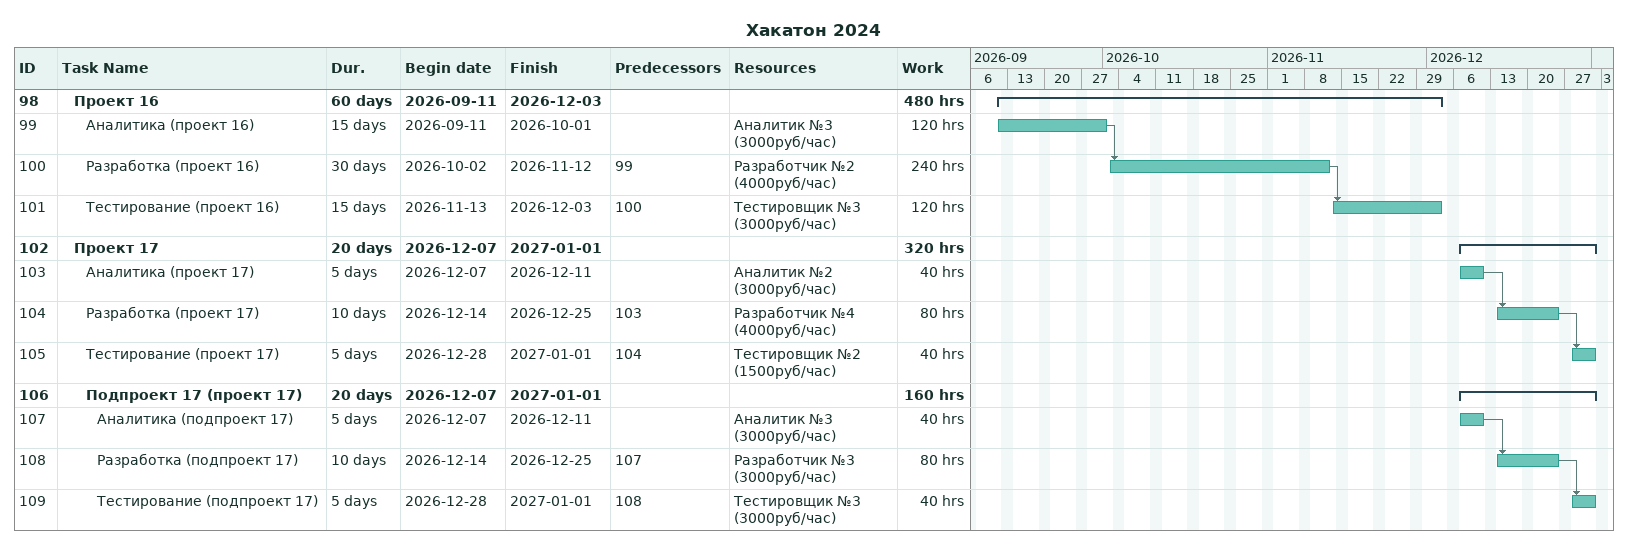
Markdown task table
Хакатон 2024

| ID | Level | Task | Duration | Start | Finish | Predecessors | Resources | Work (h) |
|---|---|---|---|---|---|---|---|---|
| 98 | 2 | **Проект 16** | 60d | 2026-09-11 | 2026-12-03 |  |  | 480 |
| 99 | 3 | Аналитика (проект 16) | 15d | 2026-09-11 | 2026-10-01 |  | Аналитик №3 (3000руб/час) | 120 |
| 100 | 3 | Разработка (проект 16) | 30d | 2026-10-02 | 2026-11-12 | 99 | Разработчик №2 (4000руб/час) | 240 |
| 101 | 3 | Тестирование (проект 16) | 15d | 2026-11-13 | 2026-12-03 | 100 | Тестировщик №3 (3000руб/час) | 120 |
| 102 | 2 | **Проект 17** | 20d | 2026-12-07 | 2027-01-01 |  |  | 320 |
| 103 | 3 | Аналитика (проект 17) | 5d | 2026-12-07 | 2026-12-11 |  | Аналитик №2 (3000руб/час) | 40 |
| 104 | 3 | Разработка (проект 17) | 10d | 2026-12-14 | 2026-12-25 | 103 | Разработчик №4 (4000руб/час) | 80 |
| 105 | 3 | Тестирование (проект 17) | 5d | 2026-12-28 | 2027-01-01 | 104 | Тестировщик №2 (1500руб/час) | 40 |
| 106 | 3 | **Подпроект 17 (проект 17)** | 20d | 2026-12-07 | 2027-01-01 |  |  | 160 |
| 107 | 4 | Аналитика (подпроект 17) | 5d | 2026-12-07 | 2026-12-11 |  | Аналитик №3 (3000руб/час) | 40 |
| 108 | 4 | Разработка (подпроект 17) | 10d | 2026-12-14 | 2026-12-25 | 107 | Разработчик №3 (3000руб/час) | 80 |
| 109 | 4 | Тестирование (подпроект 17) | 5d | 2026-12-28 | 2027-01-01 | 108 | Тестировщик №3 (3000руб/час) | 40 |
